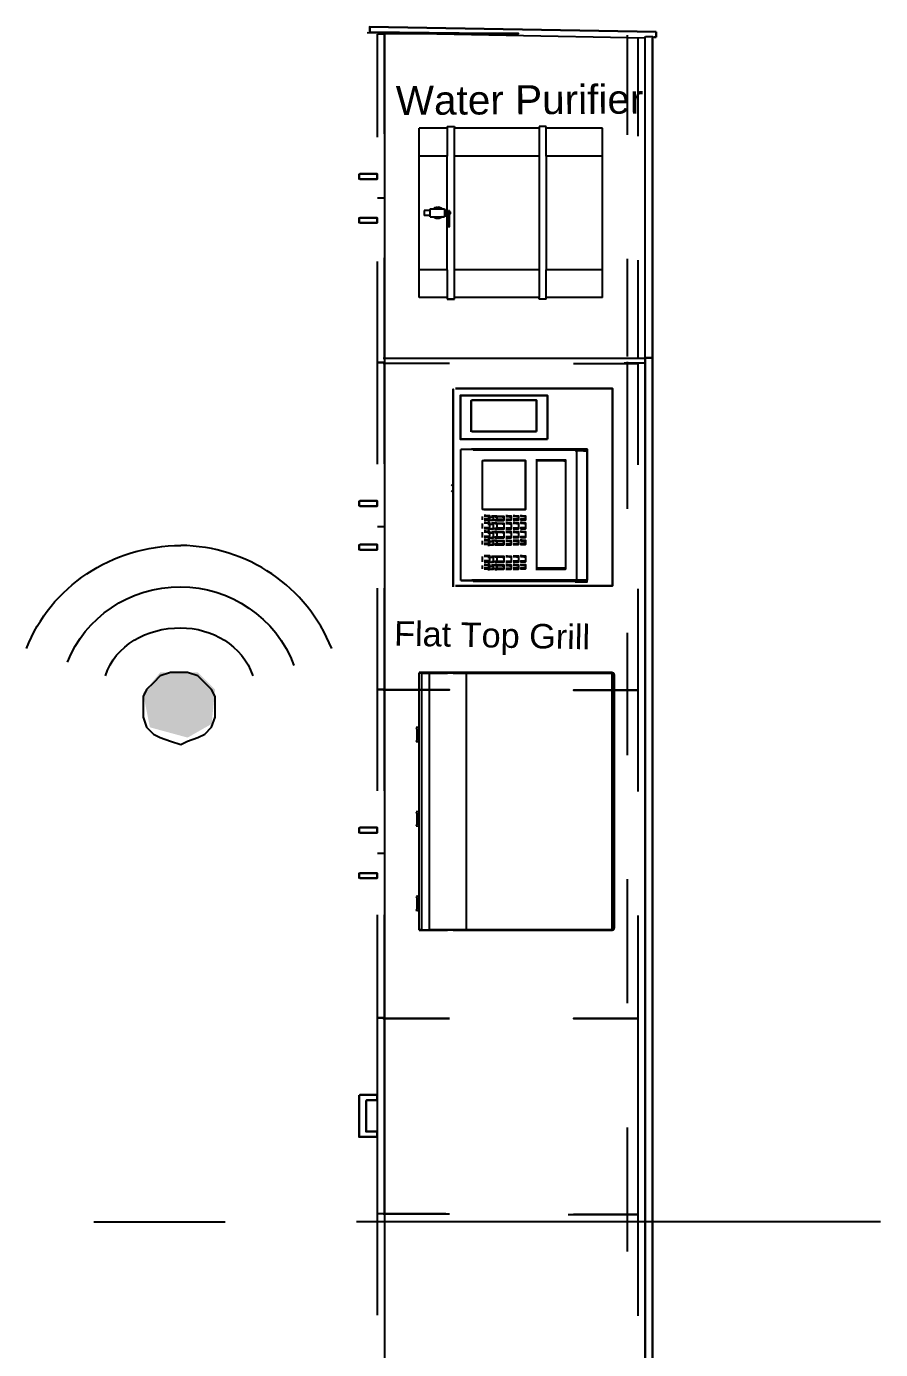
# Model space of a CAD drawing. Header units: inches. Extents: x -1841 to -80, y -100 to 1021.
# Drawn here: x -543.7 to -503.3, y 478 to 540.6 of the extents above; entities that cross this region are included whole.
import ezdxf

# ---------------------------------------------------------------- set-up
doc = ezdxf.new("R2010")
doc.units = ezdxf.units.IN
doc.header["$MEASUREMENT"] = 0
doc.layers.add('Edges', color=7, linetype='Continuous')
doc.layers.add('PDF_Geometry', color=7, linetype='Continuous', true_color=0x777777)
doc.layers.add('PDF_Solid Fills', color=7, linetype='Continuous', true_color=0xffffff)
doc.styles.get("Standard").update_dxf_attribs({"font": 'arial.ttf'})

# ---------------------------------------------------------------- blocks, each defined once
blk = doc.blocks.new('vulcan flat top grill PL')
at = {"layer": 'Edges'}
for p, q in [((734.3, 1397.5), (734.3, 847.2)), ((736.3, 1397.5), (734.3, 1397.5)), ((736.4, 1401.4), (736.3, 1401)), ((736.3, 1401), (736.3, 1400.6)), ((736.3, 1400.6), (736.3, 1399.5)), ((736.3, 1399.3), (736.4, 1399.7)), ((736.3, 1399.5), (736.3, 1399.3)), ((736.3, 1398.9), (736.3, 1399.3)), ((736.3, 1398.9), (736.3, 1397.5)), ((736.3, 1395.5), (736.3, 1397.5)), ((736.3, 1395.5), (1648.3, 1395.5)), ((736.3, 879), (736.3, 1395.5)), ((736.6, 1401.7), (736.4, 1401.4)), ((736.4, 1399.7), (736.6, 1400)), ((736.9, 1402.1), (736.6, 1401.7)), ((736.6, 1400), (736.9, 1400.4)), ((737.3, 1402.4), (736.9, 1402.1)), ((736.9, 1400.4), (737.3, 1400.7)), ((737.7, 1402.7), (737.3, 1402.4)), ((737.3, 1400.7), (737.7, 1401)), ((738.2, 1403), (737.7, 1402.7)), ((737.7, 1401), (738.2, 1401.3)), ((738.7, 1403.2), (738.2, 1403)), ((738.2, 1401.3), (738.7, 1401.5)), ((739.3, 1403.4), (738.7, 1403.2)), ((738.7, 1401.5), (739.3, 1401.7)), ((739.9, 1403.6), (739.3, 1403.4)), ((739.3, 1401.7), (739.9, 1401.9)), ((740.6, 1403.7), (739.9, 1403.6)), ((739.9, 1401.9), (740.6, 1402)), ((741.3, 1403.8), (740.6, 1403.7)), ((740.6, 1402), (741.3, 1402.1)), ((741.3, 1403.8), (1643.3, 1403.8)), ((741.3, 1402.1), (1643.3, 1402.1)), ((1643.9, 1403.7), (1643.3, 1403.8)), ((1643.3, 1402.1), (1643.9, 1402)), ((1644.6, 1403.6), (1643.9, 1403.7)), ((1643.9, 1402), (1644.6, 1401.9)), ((1645.2, 1403.4), (1644.6, 1403.6)), ((1644.6, 1401.9), (1645.2, 1401.7)), ((1645.8, 1403.2), (1645.2, 1403.4)), ((1645.2, 1401.7), (1645.8, 1401.5)), ((1646.4, 1403), (1645.8, 1403.2)), ((1645.8, 1401.5), (1646.4, 1401.3)), ((1646.8, 1402.7), (1646.4, 1403)), ((1646.4, 1401.3), (1646.8, 1401)), ((1647.3, 1402.4), (1646.8, 1402.7)), ((1646.8, 1401), (1647.3, 1400.7)), ((1647.6, 1402.1), (1647.3, 1402.4)), ((1647.3, 1400.7), (1647.6, 1400.4)), ((1647.9, 1401.7), (1647.6, 1402.1)), ((1647.6, 1400.4), (1647.9, 1400)), ((1648.1, 1401.4), (1647.9, 1401.7)), ((1647.9, 1400), (1648.1, 1399.7)), ((1648.2, 1401), (1648.1, 1401.4)), ((1648.1, 1399.7), (1648.2, 1399.3)), ((1648.3, 1400.6), (1648.2, 1401)), ((1648.2, 1399.3), (1648.3, 1399.5)), ((1648.2, 1399.3), (1648.3, 1398.9)), ((1648.3, 1399.5), (1648.3, 1400.6)), ((1648.3, 1399.5), (1650.3, 1399.5)), ((1648.3, 1398.9), (1648.3, 1397.5)), ((1650.3, 1397.5), (1648.3, 1397.5)), ((1648.3, 1395.5), (1648.3, 1397.5)), ((1648.3, 1395.5), (1648.3, 879)), ((1650.3, 1399.5), (1650.3, 1397.5)), ((1650.3, 847.2), (1650.3, 1397.5)), ((736.3, 847.2), (734.3, 847.2)), ((734.3, 847.2), (734.3, 830.8)), ((1648.3, 879), (736.3, 879)), ((736.3, 847.2), (736.3, 879)), ((736.3, 830.8), (736.3, 847.2)), ((1648.3, 879), (1648.3, 847.2)), ((1650.3, 847.2), (1648.3, 847.2)), ((1648.3, 847.2), (1648.3, 830.8)), ((1650.3, 830.8), (1650.3, 847.2)), ((734.3, 830.8), (734.3, 811)), ((736.3, 830.8), (734.3, 830.8)), ((736.3, 811), (734.3, 811)), ((734.3, 811), (734.3, 799.6)), ((734.3, 799.6), (734.3, 720.3)), ((736.3, 799.6), (734.3, 799.6)), ((736.3, 830.8), (736.3, 811)), ((736.3, 799.6), (736.3, 811)), ((736.3, 746.7), (736.3, 799.6)), ((1648.3, 830.8), (1648.3, 811)), ((1650.3, 830.8), (1648.3, 830.8)), ((1650.3, 811), (1648.3, 811)), ((1648.3, 811), (1648.3, 799.6)), ((1650.3, 799.6), (1648.3, 799.6)), ((1648.3, 799.6), (1648.3, 746.7)), ((1650.3, 830.8), (1650.3, 811)), ((1650.3, 799.6), (1650.3, 811)), ((1650.3, 720.3), (1650.3, 799.6)), ((736.3, 720.3), (734.3, 720.3)), ((734.3, 720.3), (734.3, 710.8)), ((734.3, 710.8), (736.3, 710.8)), ((1648.3, 746.7), (736.3, 746.7)), ((736.3, 720.3), (736.3, 746.7)), ((1648.3, 720.3), (736.3, 720.3)), ((736.3, 720.3), (736.3, 710.8)), ((928.5, 710.8), (736.3, 710.8)), ((928.5, 710.8), (929.8, 699.7)), ((949.7, 710.8), (928.5, 710.8)), ((950.6, 710.1), (949.7, 710.8)), ((955.9, 710.8), (949.7, 710.8)), ((951.6, 709.6), (950.6, 710.1)), ((952.8, 709.5), (951.6, 709.6)), ((953.9, 709.6), (952.8, 709.5)), ((955, 710.1), (953.9, 709.6)), ((955.9, 710.8), (955, 710.1)), ((981.9, 710.8), (955.9, 710.8)), ((981.9, 710.8), (980.5, 699.7)), ((1228.5, 710.8), (981.9, 710.8)), ((1228.5, 710.8), (1229.8, 699.7)), ((1249.7, 710.8), (1228.5, 710.8)), ((1250.6, 710.1), (1249.7, 710.8)), ((1255.9, 710.8), (1249.7, 710.8)), ((1251.6, 709.6), (1250.6, 710.1)), ((1252.8, 709.5), (1251.6, 709.6)), ((1253.9, 709.6), (1252.8, 709.5)), ((1255, 710.1), (1253.9, 709.6)), ((1255.9, 710.8), (1255, 710.1)), ((1281.9, 710.8), (1255.9, 710.8)), ((1281.9, 710.8), (1280.5, 699.7)), ((1528.5, 710.8), (1281.9, 710.8)), ((1528.5, 710.8), (1529.8, 699.7)), ((1549.7, 710.8), (1528.5, 710.8)), ((1550.6, 710.1), (1549.7, 710.8)), ((1555.9, 710.8), (1549.7, 710.8)), ((1551.6, 709.6), (1550.6, 710.1)), ((1552.8, 709.5), (1551.6, 709.6)), ((1553.9, 709.6), (1552.8, 709.5)), ((1555, 710.1), (1553.9, 709.6)), ((1555.9, 710.8), (1555, 710.1)), ((1581.9, 710.8), (1555.9, 710.8)), ((1581.9, 710.8), (1580.5, 699.7)), ((1648.3, 710.8), (1581.9, 710.8)), ((1648.3, 720.3), (1648.3, 746.7)), ((1650.3, 720.3), (1648.3, 720.3)), ((1648.3, 720.3), (1648.3, 710.8)), ((1648.3, 710.8), (1650.3, 710.8)), ((1650.3, 710.8), (1650.3, 720.3)), ((929.8, 699.7), (936.7, 701.7)), ((936.7, 701.7), (973.6, 701.7)), ((973.6, 701.7), (980.5, 699.7)), ((1229.8, 699.7), (1236.7, 701.7)), ((1236.7, 701.7), (1273.6, 701.7)), ((1273.6, 701.7), (1280.5, 699.7)), ((1529.8, 699.7), (1536.7, 701.7)), ((1536.7, 701.7), (1573.6, 701.7)), ((1573.6, 701.7), (1580.5, 699.7))]:
    blk.add_line(p, q, dxfattribs=at)
blk = doc.blocks.new('Ro water purifier fr')
at = {"layer": 'Edges'}
for p, q in [((-12, 13), (-12, 5)), ((-8.02, 13), (-12, 13)), ((8.09, 13), (-8.02, 13)), ((-8.02, 13), (-8.02, 5)), ((8.09, 13), (8.09, 5)), ((12, 13), (8.09, 13)), ((12, 13), (12, 5)), ((-12.25, 5), (-12.25, 5)), ((-12.25, 5), (-12.25, 4)), ((-12.25, 5), (-12.25, 4)), ((-12, 5), (-12.25, 5)), ((-12.25, 4), (-12.25, 4)), ((-12.25, 4), (-12, 4)), ((-8.02, 5), (-12, 5)), ((-12, 4), (-12, -8)), ((-12, 4), (-8.02, 4)), ((-8.02, 5), (8.09, 5)), ((-8.02, 4), (-8.02, -8)), ((-8.02, 4), (8.09, 4)), ((12, 5), (8.09, 5)), ((8.09, 4), (8.09, -8)), ((8.09, 4), (12, 4)), ((12.25, 5), (12, 5)), ((12, 4), (12, -8)), ((12.25, 4), (12, 4)), ((12.25, 5), (12.25, 5)), ((12.25, 5), (12.25, 4)), ((12.25, 5), (12.25, 4)), ((12.25, 4), (12.25, 4)), ((-12.25, -9), (-12.25, -8)), ((-12.25, -8), (-12, -8)), ((-12.25, -9), (-12, -9)), ((-8.02, -8), (-12, -8)), ((-12, -9), (-12, -13)), ((-12, -9), (-8.02, -9)), ((8.09, -8), (-8.02, -8)), ((-8.02, -9), (-8.02, -13)), ((-0.14, -9), (-8.02, -9)), ((-0.39, -9.38), (-0.39, -9.1)), ((-0.39, -9.1), (-0.14, -9.1)), ((-0.14, -8.69), (-0.33, -8.69)), ((-0.33, -8.83), (-0.33, -8.69)), ((-0.33, -8.83), (-0.14, -8.83)), ((0.13, -8.55), (-0.14, -8.55)), ((-0.14, -8.69), (-0.14, -8.55)), ((0.13, -8.69), (-0.14, -8.69)), ((-0.14, -9), (-0.14, -8.83)), ((-0.14, -8.83), (0.13, -8.83)), ((-0.14, -9.1), (-0.14, -9)), ((0.13, -9.1), (-0.14, -9.1)), ((0.13, -8.69), (0.13, -8.55)), ((1.67, -8.69), (0.13, -8.69)), ((0.13, -9), (0.13, -8.83)), ((0.13, -8.83), (1.67, -8.83)), ((8.09, -9), (0.13, -9)), ((0.13, -9.1), (0.13, -9)), ((0.42, -9.1), (0.13, -9.1)), ((0.42, -9.38), (0.42, -9.1)), ((1.67, -8.83), (1.67, -8.69)), ((1.97, -8.69), (1.67, -8.69)), ((1.67, -8.83), (1.97, -8.83)), ((1.97, -8.83), (1.97, -8.69)), ((12, -8), (8.09, -8)), ((8.09, -9), (8.09, -13)), ((8.09, -9), (12, -9)), ((12.25, -8), (12, -8)), ((12, -9), (12, -13)), ((12, -9), (12.25, -9)), ((12.25, -8), (12.25, -8)), ((12.25, -9), (12.25, -8)), ((12.25, -8), (12.25, -9)), ((12.25, -9), (12.25, -9)), ((-0.83, -10.33), (-0.8, -10.12)), ((-0.81, -10.55), (-0.83, -10.33)), ((-0.73, -10.75), (-0.81, -10.55)), ((-0.8, -10.12), (-0.71, -9.92)), ((-0.78, -10.34), (-0.75, -10.13)), ((-0.76, -10.54), (-0.78, -10.34)), ((-0.68, -10.73), (-0.76, -10.54)), ((-0.75, -10.13), (-0.67, -9.95)), ((-0.6, -10.93), (-0.73, -10.75)), ((-0.71, -9.92), (-0.58, -9.75)), ((-0.56, -10.89), (-0.68, -10.73)), ((-0.67, -9.95), (-0.54, -9.79)), ((-0.54, -10.97), (-0.6, -10.93)), ((-0.58, -9.75), (-0.54, -9.72)), ((-0.54, -10.9), (-0.56, -10.89)), ((-0.54, -9.72), (-0.54, -9.38)), ((-0.54, -9.38), (-0.39, -9.38)), ((-0.54, -9.79), (-0.54, -9.72)), ((-0.54, -9.79), (-0.54, -9.79)), ((-0.54, -10.9), (-0.54, -9.79)), ((-0.54, -10.97), (-0.54, -10.9)), ((-0.54, -11.45), (-0.54, -10.97)), ((-0.39, -9.38), (0.42, -9.38)), ((0.56, -9.38), (0.42, -9.38)), ((0.56, -9.75), (0.56, -9.38)), ((0.56, -9.75), (0.59, -9.77)), ((0.56, -9.81), (0.56, -9.75)), ((0.56, -9.81), (0.68, -9.97)), ((0.56, -10.88), (0.56, -9.81)), ((0.67, -10.75), (0.56, -10.88)), ((0.56, -10.95), (0.56, -10.88)), ((0.58, -10.94), (0.56, -10.95)), ((0.56, -11.45), (0.56, -10.95)), ((0.71, -10.77), (0.58, -10.94)), ((0.59, -9.77), (0.72, -9.94)), ((0.75, -10.56), (0.67, -10.75)), ((0.68, -9.97), (0.75, -10.16)), ((0.8, -10.57), (0.71, -10.77)), ((0.72, -9.94), (0.8, -10.14)), ((0.75, -10.16), (0.78, -10.36)), ((0.78, -10.36), (0.75, -10.56)), ((0.8, -10.14), (0.83, -10.36)), ((0.83, -10.36), (0.8, -10.57)), ((-8.02, -13), (-12, -13)), ((8.09, -13), (-8.02, -13)), ((-0.33, -11.45), (-0.54, -11.45)), ((-0.33, -11.45), (-0.33, -12.28)), ((0.36, -11.45), (-0.33, -11.45)), ((-0.33, -12.28), (0.36, -12.28)), ((0.36, -11.45), (0.36, -12.28)), ((0.56, -11.45), (0.36, -11.45)), ((12, -13), (8.09, -13))]:
    blk.add_line(p, q, dxfattribs=at)

msp = doc.modelspace()

# ---------------------------------------------------------------- hatches: boundary and pattern name
at = {"layer": 'PDF_Solid Fills', "lineweight": 25, "transparency": 33554559}
msp.add_hatch(color=7, dxfattribs=at).paths.add_polyline_path([(-534.789, 509.215), (-535.601, 510.027), (-537.387, 510.027), (-538.199, 509.053), (-537.874, 507.429), (-536.088, 506.942), (-534.951, 507.591)])

# ---------------------------------------------------------------- linework, layer by layer
at = {"layer": 'PDF_Geometry', "color": 7, "lineweight": 25}
for points in [[(-513.911, 540.348), (-527.482, 540.596)], [(-527.457, 540.607), (-527.457, 540.359)], [(-526.716, 540.276), (-520.427, 540.276)], [(-513.911, 540.1), (-513.995, 540.1)], [(-527.972, 533.36), (-527.972, 533.608)], [(-527.114, 533.374), (-527.613, 533.374), (-527.114, 533.374), (-527.114, 533.623), (-527.613, 533.623), (-527.114, 533.623), (-527.938, 533.623), (-527.114, 533.623)], [(-527.114, 533.374), (-527.938, 533.374)], [(-527.114, 533.623), (-527.114, 533.374)], [(-527.972, 531.292), (-527.972, 531.54)], [(-527.114, 531.554), (-527.114, 531.306), (-527.938, 531.306), (-527.114, 531.306), (-527.613, 531.306), (-527.114, 531.306), (-527.114, 531.554), (-527.613, 531.554)], [(-527.938, 531.554), (-527.114, 531.554)], [(-527.114, 531.306), (-527.114, 531.554)], [(-514.083, 524.918), (-514.41, 524.918)], [(-527.104, 524.694), (-526.771, 524.694)], [(-523.513, 514.081), (-523.513, 523.429)], [(-523.513, 514.494), (-523.513, 523.015)], [(-523.411, 523.476), (-515.969, 523.476)], [(-519.055, 523.133), (-523.191, 523.133)], [(-519.055, 523.133), (-523.191, 523.133)], [(-523.17, 521.075), (-523.17, 523.144)], [(-523.17, 521.075), (-523.17, 523.144)], [(-519.055, 521.065), (-519.055, 523.133)], [(-515.969, 514.127), (-515.969, 523.476)], [(-522.656, 521.415), (-522.656, 522.904)], [(-519.57, 522.916), (-522.632, 522.916)], [(-519.57, 521.426), (-519.57, 522.916)], [(-519.57, 521.426), (-522.632, 521.426)], [(-519.055, 521.065), (-523.191, 521.065)], [(-520.084, 517.738), (-520.084, 520.055)], [(-523.513, 518.918), (-523.513, 518.835), (-523.513, 518.753), (-523.513, 518.67), (-523.513, 518.753), (-523.513, 518.835)], [(-527.972, 517.891), (-527.972, 518.138)], [(-527.114, 517.905), (-527.613, 517.905), (-527.114, 517.905), (-527.114, 518.153), (-527.613, 518.153), (-527.114, 518.153), (-527.938, 518.153), (-527.114, 518.153)], [(-527.114, 518.153), (-527.114, 517.905)], [(-527.114, 517.905), (-527.938, 517.905)], [(-527.972, 515.822), (-527.972, 516.07)], [(-527.114, 516.085), (-527.114, 515.837), (-527.938, 515.837), (-527.114, 515.837), (-527.613, 515.837), (-527.114, 515.837), (-527.114, 516.085), (-527.613, 516.085)], [(-527.938, 516.085), (-527.114, 516.085)], [(-527.114, 515.837), (-527.114, 516.085)], [(-523.411, 514.127), (-515.969, 514.127)], [(-538.199, 508.403), (-538.199, 507.916), (-538.037, 507.429), (-537.712, 507.104), (-537.387, 506.942), (-536.9, 506.779), (-536.413, 506.617), (-536.088, 506.779), (-535.601, 506.942), (-535.276, 507.104), (-534.951, 507.429), (-534.789, 507.916), (-534.789, 508.403), (-534.789, 508.89), (-534.951, 509.215), (-535.276, 509.54), (-535.601, 509.865), (-536.088, 510.027), (-536.413, 510.027), (-536.9, 510.027), (-537.387, 509.865), (-537.712, 509.54), (-538.037, 509.215), (-538.199, 508.89)], [(-526.83, 509.197), (-523.685, 509.197)], [(-527.972, 502.421), (-527.972, 502.668)], [(-527.114, 502.435), (-527.613, 502.435), (-527.114, 502.435), (-527.114, 502.683), (-527.613, 502.683), (-527.114, 502.683), (-527.938, 502.683), (-527.114, 502.683)], [(-527.114, 502.435), (-527.938, 502.435)], [(-527.114, 502.683), (-527.114, 502.435)], [(-527.972, 500.27), (-527.972, 500.518)], [(-527.114, 500.532), (-527.114, 500.284), (-527.938, 500.284), (-527.114, 500.284), (-527.613, 500.284), (-527.114, 500.284), (-527.114, 500.532), (-527.613, 500.532)], [(-527.938, 500.532), (-527.114, 500.532)], [(-527.114, 500.284), (-527.114, 500.532)], [(-523.685, 493.645), (-526.83, 493.645)], [(-527.972, 490.012), (-527.972, 488.026)], [(-527.972, 490.012), (-527.972, 488.026)], [(-527.114, 490.025), (-527.938, 490.025)], [(-527.114, 490.025), (-527.114, 489.777)], [(-527.629, 489.769), (-527.629, 488.28)], [(-527.629, 489.769), (-527.629, 488.28)], [(-527.114, 489.777), (-527.613, 489.777)], [(-527.114, 489.777), (-527.613, 489.777)], [(-527.613, 488.288), (-527.114, 488.288), (-527.114, 488.04), (-527.938, 488.04), (-527.114, 488.04), (-527.938, 488.04), (-527.114, 488.04), (-527.938, 488.04), (-527.114, 488.04), (-527.938, 488.04), (-527.114, 488.04), (-527.114, 488.288), (-527.613, 488.288), (-527.114, 488.288), (-527.114, 488.04), (-527.114, 488.288), (-527.613, 488.288), (-527.114, 488.288), (-527.114, 488.04), (-527.114, 488.288), (-527.613, 488.288), (-527.114, 488.288), (-527.114, 488.04), (-527.114, 488.288)]]:
    msp.add_lwpolyline(points, close=True, dxfattribs=at)
for points in [[(-514.426, 540.05), (-527.58, 540.299)], [(-527.46, 540.358), (-520.427, 540.276)], [(-527.114, 540.241), (-527.114, 535.36)], [(-526.771, 535.532), (-526.771, 540.247), (-527.104, 540.247)], [(-526.771, 540.247), (-526.771, 524.943), (-526.771, 529.658)], [(-515.283, 540.2), (-515.283, 535.484)], [(-514.768, 540.044), (-514.768, 535.412)], [(-514.426, 458.319), (-514.426, 524.912), (-514.426, 540.133)], [(-514.41, 540.139), (-514.083, 540.139), (-514.083, 524.918), (-514.083, 458.324), (-514.41, 458.324), (-514.083, 458.324), (-514.083, 524.669), (-514.083, 540.057)], [(-513.911, 540.348), (-513.911, 540.1)], [(-513.911, 540.1), (-513.911, 540.348)], [(-526.771, 532.471), (-527.104, 532.471)], [(-527.114, 529.486), (-527.114, 524.688), (-527.114, 519.89)], [(-515.283, 529.61), (-515.283, 524.977)], [(-514.768, 529.539), (-514.768, 524.906)], [(-526.832, 524.912), (-514.426, 524.912), (-514.426, 458.319), (-514.426, 465.102)], [(-526.771, 524.943), (-526.771, 455.533)], [(-526.83, 524.667), (-523.685, 524.667)], [(-526.771, 519.896), (-526.771, 524.694)], [(-517.825, 524.658), (-514.768, 524.658), (-514.768, 519.859)], [(-514.426, 517.88), (-514.426, 524.664), (-515.417, 524.664)], [(-515.283, 524.729), (-515.283, 517.779)], [(-519.055, 521.065), (-519.055, 523.133)], [(-519.055, 523.133), (-519.055, 521.065)], [(-519.055, 521.065), (-523.191, 521.065)], [(-523.191, 521.065), (-519.055, 521.065)], [(-523.17, 520.579), (-523.17, 514.373)], [(-522.656, 520.587), (-523.149, 520.587)], [(-523.147, 520.592), (-517.683, 520.592), (-517.683, 514.386), (-523.147, 514.386)], [(-522.485, 520.59), (-522.652, 520.59)], [(-517.664, 520.6), (-517.169, 520.6), (-522.626, 520.6), (-517.169, 520.6), (-517.169, 514.395), (-522.626, 514.395), (-517.169, 514.395), (-517.664, 514.395)], [(-517.683, 520.552), (-522.561, 520.552)], [(-517.337, 520.521), (-517.169, 520.521), (-517.747, 520.521)], [(-517.169, 520.6), (-517.169, 514.395)], [(-517.169, 514.317), (-517.169, 520.521)], [(-522.15, 520.055), (-520.084, 520.055), (-522.067, 520.055)], [(-522.142, 520.06), (-522.142, 517.743)], [(-520.084, 520.055), (-520.084, 520.055)], [(-519.605, 520.086), (-518.198, 520.086), (-518.198, 514.957), (-519.605, 514.957)], [(-518.282, 520.047), (-518.198, 520.047), (-519.605, 520.047)], [(-519.57, 520.103), (-519.57, 514.974)], [(-518.198, 520.047), (-518.198, 514.918)], [(-523.597, 518.879), (-523.513, 518.961), (-523.513, 518.879), (-523.513, 518.63), (-523.513, 518.547)], [(-523.513, 518.961), (-523.513, 518.879), (-523.513, 518.63), (-523.513, 518.547), (-523.597, 518.63)], [(-523.513, 518.961), (-523.513, 518.961)], [(-523.513, 518.67), (-523.513, 518.67)], [(-522.067, 517.738), (-520.084, 517.738), (-522.15, 517.738)], [(-522.142, 517.413), (-522.142, 517.247)], [(-521.97, 517.455), (-522.054, 517.455)], [(-522.049, 517.458), (-521.799, 517.458), (-521.799, 517.293), (-522.049, 517.293)], [(-521.882, 517.419), (-521.799, 517.419), (-522.049, 517.419)], [(-521.799, 517.379), (-521.882, 517.379)], [(-521.878, 517.382), (-521.627, 517.382), (-521.627, 517.217), (-521.878, 517.217)], [(-521.799, 517.419), (-521.799, 517.252)], [(-521.539, 517.424), (-521.456, 517.424), (-521.706, 517.424)], [(-521.456, 517.385), (-521.539, 517.385)], [(-521.456, 517.424), (-521.456, 517.258)], [(-521.447, 517.43), (-521.113, 517.43), (-521.113, 517.264), (-521.447, 517.264)], [(-521.196, 517.39), (-521.113, 517.39), (-521.447, 517.39)], [(-521.113, 517.39), (-521.113, 517.225)], [(-520.941, 517.433), (-521.025, 517.433)], [(-521.021, 517.436), (-520.77, 517.436), (-520.77, 517.27), (-521.021, 517.27)], [(-520.853, 517.396), (-520.77, 517.396), (-521.021, 517.396)], [(-520.77, 517.396), (-520.77, 517.231)], [(-520.598, 517.438), (-520.682, 517.438)], [(-520.678, 517.441), (-520.427, 517.441), (-520.427, 517.276), (-520.678, 517.276)], [(-520.511, 517.402), (-520.427, 517.402), (-520.678, 517.402)], [(-520.427, 517.402), (-520.427, 517.236)], [(-520.255, 517.445), (-520.339, 517.445)], [(-520.335, 517.447), (-520.084, 517.447), (-520.084, 517.281), (-520.335, 517.281)], [(-520.168, 517.408), (-520.084, 517.408), (-520.335, 517.408)], [(-520.084, 517.738), (-520.084, 517.738)], [(-520.084, 517.408), (-520.084, 517.242)], [(-526.771, 516.917), (-527.104, 516.917)], [(-522.142, 517.082), (-522.142, 516.834)], [(-522.054, 517.289), (-521.97, 517.289)], [(-521.97, 517.124), (-522.054, 517.124)], [(-522.054, 516.876), (-521.97, 516.876)], [(-522.049, 517.252), (-521.799, 517.252), (-521.882, 517.252)], [(-522.049, 517.127), (-521.799, 517.127), (-521.799, 516.879), (-522.049, 516.879)], [(-521.882, 517.087), (-521.799, 517.087), (-522.049, 517.087)], [(-522.049, 516.839), (-521.799, 516.839), (-521.882, 516.839)], [(-521.882, 517.213), (-521.799, 517.213)], [(-521.799, 517.048), (-521.882, 517.048)], [(-521.882, 516.8), (-521.799, 516.8)], [(-521.878, 517.051), (-521.627, 517.051), (-521.627, 516.803), (-521.878, 516.803)], [(-521.799, 517.087), (-521.799, 516.839)], [(-521.706, 517.258), (-521.456, 517.258), (-521.539, 517.258)], [(-521.539, 517.093), (-521.456, 517.093), (-521.706, 517.093)], [(-521.706, 516.845), (-521.456, 516.845), (-521.539, 516.845)], [(-521.539, 517.219), (-521.456, 517.219)], [(-521.456, 517.054), (-521.539, 517.054)], [(-521.539, 516.805), (-521.456, 516.805)], [(-521.456, 517.093), (-521.456, 516.845)], [(-521.447, 517.225), (-521.113, 517.225), (-521.196, 517.225)], [(-521.447, 517.099), (-521.113, 517.099), (-521.113, 516.85), (-521.447, 516.85)], [(-521.196, 517.059), (-521.113, 517.059), (-521.447, 517.059)], [(-521.447, 516.811), (-521.113, 516.811), (-521.196, 516.811)], [(-521.113, 517.059), (-521.113, 516.811)], [(-521.025, 517.267), (-520.941, 517.267)], [(-520.941, 517.102), (-521.025, 517.102)], [(-521.025, 516.854), (-520.941, 516.854)], [(-521.021, 517.231), (-520.77, 517.231), (-520.853, 517.231)], [(-521.021, 517.104), (-520.77, 517.104), (-520.77, 516.856), (-521.021, 516.856)], [(-520.853, 517.065), (-520.77, 517.065), (-521.021, 517.065)], [(-521.021, 516.817), (-520.77, 516.817), (-520.853, 516.817)], [(-520.77, 517.065), (-520.77, 516.817)], [(-520.682, 517.273), (-520.598, 517.273)], [(-520.598, 517.108), (-520.682, 517.108)], [(-520.682, 516.859), (-520.598, 516.859)], [(-520.678, 517.236), (-520.427, 517.236), (-520.511, 517.236)], [(-520.678, 517.11), (-520.427, 517.11), (-520.427, 516.863), (-520.678, 516.863)], [(-520.511, 517.071), (-520.427, 517.071), (-520.678, 517.071)], [(-520.678, 516.822), (-520.427, 516.822), (-520.511, 516.822)], [(-520.427, 517.071), (-520.427, 516.822)], [(-520.339, 517.279), (-520.255, 517.279)], [(-520.255, 517.113), (-520.339, 517.113)], [(-520.339, 516.865), (-520.255, 516.865)], [(-520.335, 517.242), (-520.084, 517.242), (-520.168, 517.242)], [(-520.335, 517.116), (-520.084, 517.116), (-520.084, 516.868), (-520.335, 516.868)], [(-520.168, 517.076), (-520.084, 517.076), (-520.335, 517.076)], [(-520.335, 516.829), (-520.084, 516.829), (-520.168, 516.829)], [(-520.084, 517.076), (-520.084, 516.829)], [(-522.142, 516.668), (-522.142, 516.419)], [(-522.142, 516.254), (-522.142, 516.089)], [(-521.97, 516.71), (-522.054, 516.71)], [(-522.054, 516.462), (-521.97, 516.462)], [(-521.97, 516.297), (-522.054, 516.297)], [(-522.054, 516.131), (-521.97, 516.131)], [(-522.049, 516.714), (-521.799, 516.714), (-521.799, 516.465), (-522.049, 516.465)], [(-521.882, 516.673), (-521.799, 516.673), (-522.049, 516.673)], [(-522.049, 516.425), (-521.799, 516.425), (-521.882, 516.425)], [(-522.049, 516.3), (-521.799, 516.3), (-521.799, 516.134), (-522.049, 516.134)], [(-521.882, 516.26), (-521.799, 516.26), (-522.049, 516.26)], [(-521.799, 516.634), (-521.882, 516.634)], [(-521.882, 516.386), (-521.799, 516.386)], [(-521.799, 516.221), (-521.882, 516.221)], [(-521.878, 516.638), (-521.627, 516.638), (-521.627, 516.389), (-521.878, 516.389)], [(-521.878, 516.224), (-521.627, 516.224), (-521.627, 516.058), (-521.878, 516.058)], [(-521.799, 516.673), (-521.799, 516.425)], [(-521.799, 516.26), (-521.799, 516.094)], [(-521.539, 516.679), (-521.456, 516.679), (-521.706, 516.679)], [(-521.706, 516.431), (-521.456, 516.431), (-521.539, 516.431)], [(-521.539, 516.266), (-521.456, 516.266), (-521.706, 516.266)], [(-521.456, 516.64), (-521.539, 516.64)], [(-521.539, 516.392), (-521.456, 516.392)], [(-521.456, 516.226), (-521.539, 516.226)], [(-521.456, 516.679), (-521.456, 516.431)], [(-521.456, 516.266), (-521.456, 516.1)], [(-521.447, 516.685), (-521.113, 516.685), (-521.113, 516.437), (-521.447, 516.437)], [(-521.196, 516.646), (-521.113, 516.646), (-521.447, 516.646)], [(-521.447, 516.397), (-521.113, 516.397), (-521.196, 516.397)], [(-521.447, 516.271), (-521.113, 516.271), (-521.113, 516.107), (-521.447, 516.107)], [(-521.196, 516.232), (-521.113, 516.232), (-521.447, 516.232)], [(-521.113, 516.646), (-521.113, 516.397)], [(-521.113, 516.232), (-521.113, 516.066)], [(-520.941, 516.688), (-521.025, 516.688)], [(-521.025, 516.44), (-520.941, 516.44)], [(-520.941, 516.274), (-521.025, 516.274)], [(-521.025, 516.109), (-520.941, 516.109)], [(-521.021, 516.691), (-520.77, 516.691), (-520.77, 516.443), (-521.021, 516.443)], [(-520.853, 516.651), (-520.77, 516.651), (-521.021, 516.651)], [(-521.021, 516.403), (-520.77, 516.403), (-520.853, 516.403)], [(-521.021, 516.278), (-520.77, 516.278), (-520.77, 516.112), (-521.021, 516.112)], [(-520.853, 516.238), (-520.77, 516.238), (-521.021, 516.238)], [(-520.77, 516.651), (-520.77, 516.403)], [(-520.77, 516.238), (-520.77, 516.073)], [(-520.598, 516.694), (-520.682, 516.694)], [(-520.682, 516.445), (-520.598, 516.445)], [(-520.598, 516.28), (-520.682, 516.28)], [(-520.682, 516.114), (-520.598, 516.114)], [(-520.678, 516.697), (-520.427, 516.697), (-520.427, 516.449), (-520.678, 516.449)], [(-520.511, 516.657), (-520.427, 516.657), (-520.678, 516.657)], [(-520.678, 516.409), (-520.427, 516.409), (-520.511, 516.409)], [(-520.678, 516.283), (-520.427, 516.283), (-520.427, 516.117), (-520.678, 516.117)], [(-520.511, 516.244), (-520.427, 516.244), (-520.678, 516.244)], [(-520.427, 516.657), (-520.427, 516.409)], [(-520.427, 516.244), (-520.427, 516.078)], [(-520.255, 516.699), (-520.339, 516.699)], [(-520.339, 516.452), (-520.255, 516.452)], [(-520.255, 516.286), (-520.339, 516.286)], [(-520.339, 516.12), (-520.255, 516.12)], [(-520.335, 516.702), (-520.084, 516.702), (-520.084, 516.454), (-520.335, 516.454)], [(-520.168, 516.663), (-520.084, 516.663), (-520.335, 516.663)], [(-520.335, 516.415), (-520.084, 516.415), (-520.168, 516.415)], [(-520.335, 516.288), (-520.084, 516.288), (-520.084, 516.124), (-520.335, 516.124)], [(-520.168, 516.249), (-520.084, 516.249), (-520.335, 516.249)], [(-520.084, 516.663), (-520.084, 516.415)], [(-520.084, 516.249), (-520.084, 516.084)], [(-522.142, 515.51), (-522.142, 515.262)], [(-521.97, 515.552), (-522.054, 515.552)], [(-522.049, 516.094), (-521.799, 516.094), (-521.882, 516.094)], [(-522.049, 515.555), (-521.799, 515.555), (-521.799, 515.307), (-522.049, 515.307)], [(-521.882, 515.515), (-521.799, 515.515), (-522.049, 515.515)], [(-521.882, 516.055), (-521.799, 516.055)], [(-521.799, 515.515), (-521.799, 515.267)], [(-521.706, 516.1), (-521.456, 516.1), (-521.539, 516.1)], [(-521.539, 515.521), (-521.456, 515.521), (-521.706, 515.521)], [(-521.539, 516.061), (-521.456, 516.061)], [(-521.456, 515.482), (-521.539, 515.482)], [(-521.456, 515.521), (-521.456, 515.273)], [(-521.447, 516.066), (-521.113, 516.066), (-521.196, 516.066)], [(-521.447, 515.527), (-521.113, 515.527), (-521.113, 515.279), (-521.447, 515.279)], [(-521.196, 515.488), (-521.113, 515.488), (-521.447, 515.488)], [(-521.113, 515.488), (-521.113, 515.24)], [(-520.941, 515.529), (-521.025, 515.529)], [(-521.021, 516.073), (-520.77, 516.073), (-520.853, 516.073)], [(-521.021, 515.533), (-520.77, 515.533), (-520.77, 515.284), (-521.021, 515.284)], [(-520.853, 515.493), (-520.77, 515.493), (-521.021, 515.493)], [(-520.77, 515.493), (-520.77, 515.245)], [(-520.598, 515.536), (-520.682, 515.536)], [(-520.678, 516.078), (-520.427, 516.078), (-520.511, 516.078)], [(-520.678, 515.539), (-520.427, 515.539), (-520.427, 515.29), (-520.678, 515.29)], [(-520.511, 515.499), (-520.427, 515.499), (-520.678, 515.499)], [(-520.427, 515.499), (-520.427, 515.251)], [(-520.255, 515.542), (-520.339, 515.542)], [(-520.335, 516.084), (-520.084, 516.084), (-520.168, 516.084)], [(-520.335, 515.544), (-520.084, 515.544), (-520.084, 515.296), (-520.335, 515.296)], [(-520.168, 515.505), (-520.084, 515.505), (-520.335, 515.505)], [(-520.084, 515.505), (-520.084, 515.257)], [(-522.142, 515.096), (-522.142, 514.931)], [(-522.054, 515.304), (-521.97, 515.304)], [(-521.97, 515.138), (-522.054, 515.138)], [(-522.054, 514.973), (-521.97, 514.973)], [(-522.049, 515.267), (-521.799, 515.267), (-521.882, 515.267)], [(-522.049, 515.141), (-521.799, 515.141), (-521.799, 514.976), (-522.049, 514.976)], [(-521.882, 515.102), (-521.799, 515.102), (-522.049, 515.102)], [(-522.049, 514.937), (-521.799, 514.937), (-521.882, 514.937)], [(-521.799, 515.476), (-521.882, 515.476)], [(-521.882, 515.228), (-521.799, 515.228)], [(-521.799, 515.063), (-521.882, 515.063)], [(-521.882, 514.897), (-521.799, 514.897)], [(-521.878, 515.479), (-521.627, 515.479), (-521.627, 515.23), (-521.878, 515.23)], [(-521.878, 515.065), (-521.627, 515.065), (-521.627, 514.9), (-521.878, 514.9)], [(-521.799, 515.102), (-521.799, 514.937)], [(-521.706, 515.273), (-521.456, 515.273), (-521.539, 515.273)], [(-521.539, 515.107), (-521.456, 515.107), (-521.706, 515.107)], [(-521.706, 514.942), (-521.456, 514.942), (-521.539, 514.942)], [(-521.539, 515.234), (-521.456, 515.234)], [(-521.456, 515.068), (-521.539, 515.068)], [(-521.539, 514.903), (-521.456, 514.903)], [(-521.456, 515.107), (-521.456, 514.942)], [(-521.447, 515.24), (-521.113, 515.24), (-521.196, 515.24)], [(-521.447, 515.113), (-521.113, 515.113), (-521.113, 514.948), (-521.447, 514.948)], [(-521.196, 515.074), (-521.113, 515.074), (-521.447, 515.074)], [(-521.447, 514.909), (-521.113, 514.909), (-521.196, 514.909)], [(-521.113, 515.074), (-521.113, 514.909)], [(-521.025, 515.282), (-520.941, 515.282)], [(-520.941, 515.117), (-521.025, 515.117)], [(-521.025, 514.951), (-520.941, 514.951)], [(-521.021, 515.245), (-520.77, 515.245), (-520.853, 515.245)], [(-521.021, 515.119), (-520.77, 515.119), (-520.77, 514.954), (-521.021, 514.954)], [(-520.853, 515.079), (-520.77, 515.079), (-521.021, 515.079)], [(-521.021, 514.914), (-520.77, 514.914), (-520.853, 514.914)], [(-520.77, 515.079), (-520.77, 514.914)], [(-520.682, 515.287), (-520.598, 515.287)], [(-520.598, 515.122), (-520.682, 515.122)], [(-520.682, 514.956), (-520.598, 514.956)], [(-520.678, 515.251), (-520.427, 515.251), (-520.511, 515.251)], [(-520.678, 515.125), (-520.427, 515.125), (-520.427, 514.959), (-520.678, 514.959)], [(-520.511, 515.085), (-520.427, 515.085), (-520.678, 515.085)], [(-520.678, 514.92), (-520.427, 514.92), (-520.511, 514.92)], [(-520.427, 515.085), (-520.427, 514.92)], [(-520.339, 515.293), (-520.255, 515.293)], [(-520.255, 515.128), (-520.339, 515.128)], [(-520.339, 514.962), (-520.255, 514.962)], [(-520.335, 515.257), (-520.084, 515.257), (-520.168, 515.257)], [(-520.335, 515.131), (-520.084, 515.131), (-520.084, 514.965), (-520.335, 514.965)], [(-520.168, 515.091), (-520.084, 515.091), (-520.335, 515.091)], [(-520.335, 514.926), (-520.084, 514.926), (-520.168, 514.926)], [(-520.084, 515.091), (-520.084, 514.926)], [(-519.605, 514.918), (-518.198, 514.918), (-518.282, 514.918)], [(-523.149, 514.382), (-522.656, 514.382)], [(-522.652, 514.385), (-522.485, 514.385)], [(-522.561, 514.347), (-517.683, 514.347)], [(-517.747, 514.317), (-517.169, 514.317), (-517.337, 514.317)], [(-527.114, 514.017), (-527.114, 509.218), (-527.114, 504.42)], [(-526.771, 504.425), (-526.771, 509.224), (-527.104, 509.224), (-526.771, 509.224), (-526.771, 514.022)], [(-514.768, 513.986), (-514.768, 509.188), (-517.825, 509.188), (-514.768, 509.188), (-514.768, 504.391)], [(-515.283, 511.905), (-515.283, 506.114)], [(-514.426, 506.133), (-514.426, 512.007)], [(-526.771, 501.448), (-527.104, 501.448)], [(-515.283, 500.24), (-515.283, 494.365)], [(-514.426, 494.387), (-514.426, 500.26)], [(-527.114, 498.546), (-527.114, 493.665), (-527.114, 484.4), (-527.114, 479.602)], [(-527.104, 484.406), (-526.771, 484.406), (-526.771, 493.671), (-527.104, 493.671), (-526.771, 493.671), (-526.771, 498.552)], [(-514.768, 498.517), (-514.768, 493.637), (-517.825, 493.637), (-514.768, 493.637), (-514.768, 484.371), (-517.825, 484.371)], [(-527.972, 490.012), (-527.972, 488.026)], [(-527.972, 488.026), (-527.972, 490.012)], [(-527.972, 490.012), (-527.972, 488.026)], [(-527.972, 488.026), (-527.972, 490.012)], [(-527.114, 490.025), (-527.938, 490.025)], [(-527.938, 490.025), (-527.114, 490.025)], [(-527.114, 490.025), (-527.938, 490.025)], [(-527.938, 490.025), (-527.114, 490.025)], [(-527.114, 490.025), (-527.938, 490.025)], [(-527.938, 490.025), (-527.114, 490.025)], [(-527.114, 490.025), (-527.114, 489.777)], [(-527.114, 489.777), (-527.114, 490.025)], [(-527.114, 490.025), (-527.114, 489.777)], [(-527.114, 489.777), (-527.114, 490.025)], [(-527.114, 490.025), (-527.114, 489.777)], [(-527.114, 489.777), (-527.114, 490.025)], [(-527.629, 489.769), (-527.629, 488.28)], [(-527.629, 488.28), (-527.629, 489.769)], [(-527.629, 489.769), (-527.629, 488.28)], [(-527.629, 488.28), (-527.629, 489.769)], [(-527.613, 489.777), (-527.114, 489.777)], [(-527.613, 489.777), (-527.114, 489.777)], [(-527.613, 489.777), (-527.114, 489.777)], [(-527.613, 489.777), (-527.114, 489.777)], [(-515.283, 488.492), (-515.283, 482.618)], [(-514.426, 482.722), (-514.426, 488.513)], [(-527.085, 484.414), (-523.856, 484.414)], [(-523.685, 484.38), (-526.83, 484.38)], [(-518.077, 484.371), (-514.768, 484.371), (-514.768, 479.573)], [(-540.524, 484.022), (-534.316, 484.022)], [(-528.1, 484.027), (-503.28, 484.027)]]:
    msp.add_lwpolyline(points, dxfattribs=at)
msp.add_arc((-536.467, 508.281), 7.755, 21.82565, 89.6006, dxfattribs=at)
for points in [[(-543.72, 511.164), (-542.583, 514.087), (-539.66, 516.035), (-536.413, 516.035)], [(-541.771, 510.514), (-540.959, 512.625), (-538.848, 514.087), (-536.413, 514.087)], [(-536.413, 514.087), (-534.139, 514.087), (-531.866, 512.625), (-531.054, 510.352)], [(-539.985, 509.865), (-539.498, 511.326), (-538.037, 512.138), (-536.413, 512.138)], [(-536.413, 512.138), (-534.951, 512.138), (-533.49, 511.326), (-533.003, 509.865)]]:
    msp.add_open_spline(points, degree=3, dxfattribs=at)

# ---------------------------------------------------------------- block references
at = {"color": 7, "lineweight": 25, "rotation": 270}
for name, p, xscale, yscale, zscale in [('Ro water purifier fr', (-520.786, 531.786), 0.3340056142451713, 0.3340056142451713, 0.3340056142451713), ('vulcan flat top grill PL', (-534.588, 519.807), 0.01332249781809828, 0.01332249781809828, 0.01332249781809828)]:
    msp.add_blockref(name, p, dxfattribs=dict(at, xscale=xscale, yscale=yscale, zscale=zscale))

# ---------------------------------------------------------------- texts
at = {"color": 7, "lineweight": 25}
for s, height, rotation, p in [('Water Purifier', 1.37349, 0.32989, (-526.229, 536.417)), ('Flat Top Grill', 1.16043, 358.88959, (-526.32, 511.298))]:
    msp.add_text(s, height=height, rotation=rotation, dxfattribs=at).set_placement(p)

doc.saveas('drawing.dxf')
